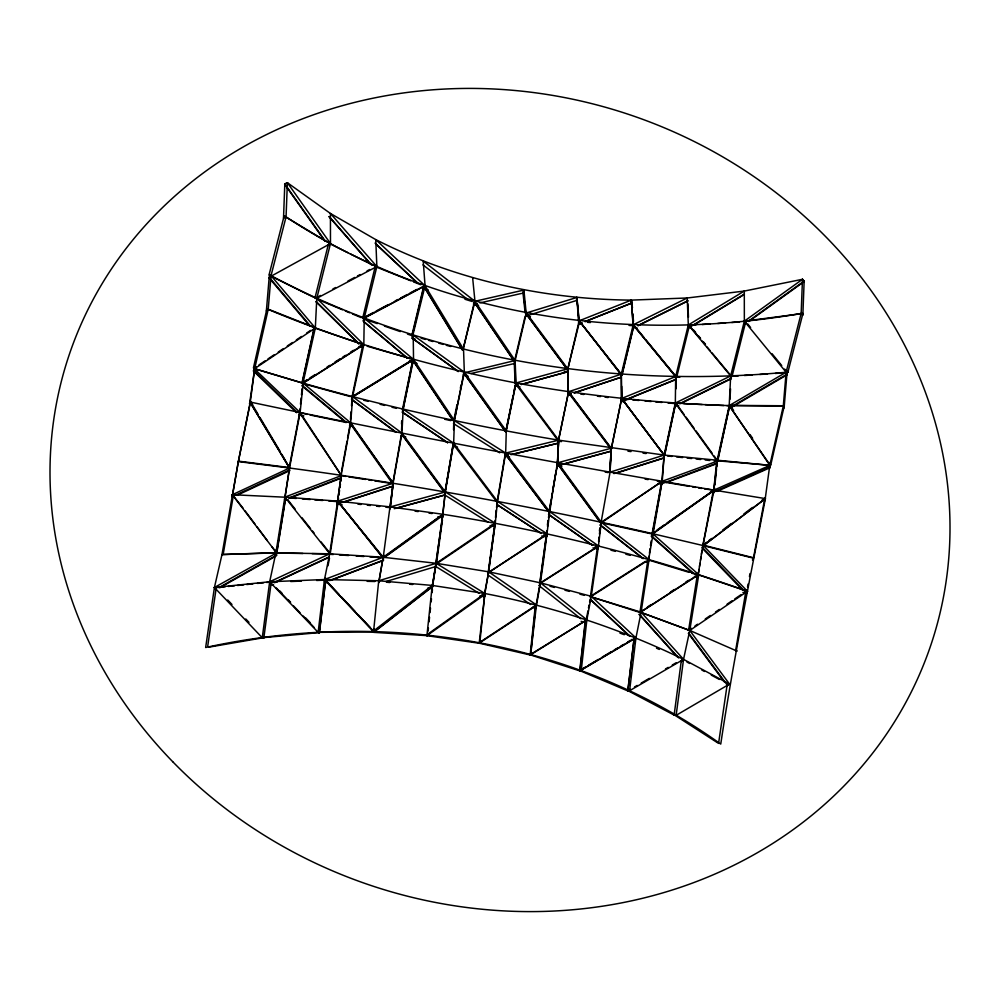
<?xml version="1.0" encoding="UTF-8"?>
<svg xmlns="http://www.w3.org/2000/svg" width="1000" height="1000" viewBox="0 0 1000 1000"><rect width="100%" height="100%" fill="white"/><g stroke="black" fill="none" stroke-linecap="round" stroke-linejoin="round"><path stroke-width="1.5" d="M362.55 344.212L362.5 347.337L363.825 344.688L364.225 318.15L376.863 266.55L375.75 239.6L330.425 213.463L287.375 182.712L284.812 183.975L283.512 218.137L286.062 216.875C436.325 316.288 625.462 344 801.162 313.45L802.913 313.5L787.875 372.312L786.125 372.25C610.037 388.5 427.875 359.25 271.025 275.675L269.075 274.812L284.113 216.012L286.062 216.875L271.025 275.675L268.2 309.413L254.688 368.638L250.287 402.025L238.337 461.587L221.988 554.55L214.412 587.487L205.65 647.513C381.012 609.087 573.438 638.387 720.75 744.087C733.075 661.85 749.613 580.288 765.387 498.6L764.862 498.038L753.438 558.162L752.438 559.987M676.2 388.725L675.675 376.538L633.2 324.812L631.337 300.113C542.975 299.363 454.7 279.675 375.75 239.6L425.075 285.8L463.537 349.263L464.325 372.2L453.725 423.675L453.525 429.7M378.675 582.85L383.15 557.275L442.938 514.275C546.5 530.638 648.688 556 747.45 591.287L746.45 593.112L702.387 547.438L703.4 545.625L765.387 498.6C592.837 470.438 420.938 438.237 249.9 401.975L289.525 468.025C411.475 484.375 532.663 506.3 652.638 533.638L698.763 574.688L689.762 630.475L683.538 659.362L676.137 715.325L674.125 715.075L627.575 690.487L629.587 690.738L683.538 659.362L729.513 684.062L727.138 685.713M427.575 588.175L432.163 588.575L442.938 514.275L390.337 506.9L337.6 501.163L284.887 497.1L275.887 552.875L269.662 581.763L262.262 637.725L319.713 632.575L318.137 632.337L269.662 581.763L214.412 587.487L215.425 589.587M432.163 588.575L436.2 563.3L495.262 523.25L497.488 501.388L505.662 453.075L506.287 430.938L516.05 382.975L515.1 360.5L474.963 301.275L423.212 261.1L425.075 285.8L412.4 337.1M312.638 326.725L266.95 308.7L253.425 367.925L300.125 412.512L341.262 475.288L337.6 501.163L383.125 558.062L393.162 483.237L350.725 422.887L303.163 383.175L253.75 368.462L256.325 366.737M390.312 507.688L390.337 506.9L445.312 491.95L495.262 523.25L488.137 574.938M442.65 515.225L442.938 514.275L384.363 557.175M561.838 466.562L557.225 465.725L558.638 440.15L516.05 382.975C431.238 366.825 347.912 342.675 268.2 309.413L266.95 308.7M710.438 492.113L713.487 492.625L716.513 463.288L729.2 405.6L730.662 375.913L744.35 321.163L802.475 279.3L801.162 313.45L802.85 315.212L804.15 281.05L802.475 279.3L744.3 291.062L687.2 297.987L633.2 324.812L621.325 374.162L621.663 398.45L610.837 451.312L557.388 465.838L558.638 440.15C472.525 425.838 387.137 407.038 303.163 383.175L301.975 382.95L314.15 327.788L315.325 328L302.4 385.65L346.4 422.388M515.475 383.95L516.05 382.975C586.4 395.925 657.7 403.425 729.2 405.6L770.238 465.35L664.15 455.087L558.638 440.15L557.388 465.838M286.062 216.875L287.375 182.712L284.613 184.262L325.025 241.312M729.725 405.175L717.738 460.962L662.175 481.275L662.038 484.162L664.15 455.087L675.275 403.075L730.662 375.913L738.238 375.913M664.025 457.975L664.15 455.087L621.663 398.45L675.675 376.538L688.312 324.95L687.2 297.987L631.337 300.113L579.175 320.812L567.625 369.825L526.25 313.975L523.913 290.05L474.963 301.275L474.263 302.213L513.525 360.15L474.338 302.162L474.963 301.275L472.65 277.925M770.238 465.35L717.025 460.763L716.9 463.65L666.375 482.537M525.675 313.888L526.375 312.95L567.75 368.8L568.4 394.862L571.325 393.875M568.4 394.862L567.75 368.8L516.05 382.975L515.712 384M525.475 316L526.375 312.95L576.862 297.462L579.175 320.812L621.325 374.162L621.175 377.287L574.263 392.9M249.9 401.975L289.525 468.025L289.425 470.037L232.25 496.725L232.35 494.712L289.525 468.025L281.913 454.4M258.375 414.8L250.525 401.6L238.337 461.587L232.25 496.725M730.013 399.237L730.525 388.85M688.775 324.75L688.9 327.75L688.312 324.95L744.3 291.062L744.35 321.163L786.125 372.25L787.262 374.688L730.325 408.038L730.475 405.075M401.538 424.062L401.688 421.062M401.538 430.112L402 421.138M351.15 424.862L392.7 483.95L393.162 483.237L392.713 486.087L337.163 504.025L337.6 501.163L393.162 483.237L392.938 483.988L401.95 433.125L403.175 409.188L413.537 359.425L413.2 335.138L411.8 335.588L407.488 334.087M609.6 472.15L611.312 448.212L568.55 391.737L621.325 374.162L622 375.138L633.875 325.788L633.2 324.812L633.25 327.837L631.337 300.113L632.463 307.688M609.913 472.188L611.312 448.212L557.863 462.738L557.312 463.638M558.45 464.712L600.975 523L610.075 472.15L611.312 448.212L611.388 449.038L568.55 391.737L568.288 392.713M342.075 504.725L337.425 504.212L337.6 501.163L338.162 501.7L330.138 554.325L333.275 554.525M390.5 507L393.162 483.237L390.138 506.95M275.238 550.163L277.087 552.638L221.988 554.55L275.887 552.875L329.663 553.8L383.15 557.275L379.062 580.875M435.988 566.35L436.2 563.3L383.15 557.275L324.487 579.525L269.662 581.763L270.225 584.375M350.45 419.525L351.025 411.825M351.5 405.662L351.962 399.5L363.825 344.688L316.788 298.312L314.975 297.913L328.288 244.638M658.525 483.575L661.587 484.113L664.15 455.087L610.075 472.15M375.05 269.012L376.863 266.55L330.425 213.463L330.475 243.575L269.188 277.262L266.363 311L268.2 309.413M714.262 460.975L717.288 461.3L713.6 492.075L769.388 467.175L783.3 405.988L786.125 372.25L801.162 313.45M730.325 408.038L729.2 405.6L786.125 372.25L786.912 374.237L784.1 407.975L783.3 405.988L729.2 405.6L729.987 407.587M681.787 661.425L683.538 659.362C620.562 628.737 553.6 606.763 484.862 593.513L427.088 634.637L426.987 635.688L479.762 643.325L479.862 642.275L536.45 604.963C545.638 557.863 548.162 509.762 557.863 462.738L601.287 522.25L649.05 559.562L641.112 612.188L635.938 637.925L629.587 690.738L627.875 690.938L579.55 670.537L586.213 666.587M431.375 587.212L373.5 632.15L378.725 580.763L432.238 585.425L426.925 635.612L484.762 594.562L484.862 593.513L436.2 563.3L378.725 580.763L324.487 579.525L318.137 632.337L374.25 631.888L324.487 579.525L329.663 553.8L337.6 501.163L338.075 501.688L328.775 500.975M571.287 395.15L568.25 394.762L568.55 391.737L558.375 441.112L561.487 441.6M622.075 399.012L621.663 398.45L621.375 401.475L621.325 374.162L621.775 375.1L633.663 325.75L633.2 324.812L634.188 325.538M490.062 525.538L494.675 526.337L495.075 520.487M495.513 517.6L496.112 510.288M496.538 507.4L497.488 501.388L453.65 443.2L403.175 409.188L402.388 409.825L412.438 361.575M479.762 643.325L484.862 593.513L432.238 585.425L373.125 631.325L373.663 632.35L427.625 635.675L427.088 634.637L426.925 635.612M299.525 413.45L300.012 408.812M300.487 404.175L301.125 398M301.45 394.913L302.087 388.738M428.1 631.062L428.425 627.987M429.075 621.838L429.55 617.212M430.037 612.6L430.513 607.987M431.163 601.838L431.488 598.763M432.125 592.612L432.45 589.538M584.388 621.425L530.163 655.013L535.138 607.337M479.862 595.913L484.375 596.613L484.862 593.513L479.188 643.25L479.862 642.275L479.137 643.175L530.575 655.075L535.562 607.4M714.575 488.05L714.1 492.688L714 490.112L770.75 464.988L784.275 405.763L731.712 405.387M714.9 484.963L716.5 469.525M716.812 466.438L717.025 460.763M442.863 514.412L445.312 491.95L453.65 443.2L454.425 420.613L413.537 359.425L364.225 318.15L362.575 318.188M546.825 530.862L546.2 536.812L547.15 533.812L497.488 501.388L496.763 504.438L541.2 533.45M547.463 524.913L547.938 520.45M547.062 530.913L546.438 536.875L541.8 535.95M547.537 526.45L548.175 520.5M548.488 517.525L549.525 511.488L505.662 453.075L454.425 420.613L453.562 421.438L456.975 404.8M373.5 632.15L373.837 629.087M373.125 631.325L373.963 632.175L374.3 629.113M494.725 524.237L495.262 523.25L495.025 524.275L435.913 564.25L436.2 563.3L488.675 571.825L540.413 582.837L591.275 596.3L635.938 637.925L579.725 670.888L585.15 621.862M649.013 556.225L648.175 562.325L662.175 481.275L600.737 522.612L601.287 522.25L598.462 545.925L591.275 596.3L586.862 619.788L530.013 654.775L579.975 670.95L585.4 621.912M579.975 670.95L581.263 670.35L586.862 619.788L540.413 582.837L539.5 583.475L598.462 545.925L549.525 511.488L548.975 512.4M284.6 499.65L289.525 468.025L238.337 461.587M319.262 632.913L325.438 581.6M325.575 581.613L319.4 632.925L318.137 632.337M599.438 531.025L599.788 528.075M598.55 541.487L599.087 537.05M599.438 534.087L600.138 528.175M633.925 639.6L627.75 690.913L629.587 690.738M634.038 639.625L627.875 690.938L630.45 689.338M567.625 369.825L579.062 323.4M579.05 321.825L579.175 320.812L621.775 375.1M390.075 508.975L390.337 506.9L390.55 507.713M384.538 557.388L443.088 515.288L442.938 514.275L442.537 517.388L437.9 516.737M525.15 312.938L523.013 293.1L523.913 290.05L523.513 293.175L525.65 313.012M582.312 324.062L579.225 323.837L576.862 297.462L578.725 323.9L579.175 320.812L620.6 374.05M252.587 404.562L249.562 403.925L254.688 368.638L315.325 328L316.788 298.312L330.475 243.575L287.375 182.712M761.975 500.062L764.987 500.562L769.788 465.213L729.2 405.6L730.175 405.375M271.075 583.5L263.825 637.962L262.262 637.725L214.412 587.487L277.087 552.638M681.3 660.625L674.125 715.075L676.137 715.325L729.513 684.062L689.762 630.475L688.3 629.8L690.863 628.05M494.513 525.75L488.137 572.812L547.15 533.812L546.438 536.875L543.763 535.175L546.438 536.875L547.15 533.812L546.4 534.688M494.825 525.8L488.438 572.863L488.675 571.825L536.45 604.963L530.575 655.075M337.163 504.025L341.188 475.25L340.825 481.2M338.512 497.962L337.675 504.062L337.6 501.163L383.35 558.1L383.787 555.037M338.938 494.913L339.562 490.35M339.988 487.3L340.412 484.25M435.913 564.25L442.438 516.763M436.55 562.775L442.45 519.875M596.425 547.612L539.663 583.713L546.188 536.213M546.35 536.25L539.587 585.862M649.438 553.175L650.075 548.6M650.487 545.55L651.125 540.975M644.925 561.613L647.9 562.413L649.05 559.562L590.363 596.938L597.312 548.088M576.862 297.462L576.413 300.55L525.938 316.038L526.375 312.95L514.9 361.562L515.1 360.5L463.475 373.025M207.763 645.85L216.075 588.9M718.8 741.862L727.125 684.925M591.575 597.025L639.938 612.45L647.887 559.812L649.05 559.562L647.7 562.163M508.075 455.438L505.05 456.175L505.662 453.075L505.275 454.012L548.2 511.188L505.2 454.062L505.662 453.075L558.638 440.15L558.488 441.138L516.638 385.25M611.15 449.2L621.663 398.45L621.688 401.312L624.75 401.587M284.837 498.125L289.525 468.025L300.125 412.512L303.163 383.175L363.825 344.688L362.638 344.462M699.025 569.462L697.812 577.112L702.875 545.05L706.587 542.225M699.513 566.4L700 563.337M700.487 560.275L700.975 557.212M701.462 554.163L701.95 551.1M432.075 586.4L432.238 585.425L432.775 586.462M484.7 594.487L484.862 593.513L483.975 596.55L488.675 571.825L488.075 572.737L545.312 535.638M223.188 554.312L233.538 494.475L232.35 494.712L276.625 553.013L285.138 500.25M276.45 555.487L275.887 552.875L276.8 553.038L285.562 498.775M524.975 316.863L514.4 361.438L515.1 360.5L515.413 383.1M519.987 386.812L515.487 386.062L516.05 382.975L515.788 383.95M530.462 316.712L525.938 316.038L526.375 312.95L526.175 314.025L567.55 369.875L567.75 368.8L567.888 391.763M654.587 531.788L652.075 533.562L703.4 545.625L747.45 591.287L689.762 630.475L688.587 630.3L697.163 576M350.65 423.338L352.7 396.7L413.537 359.425L412.488 362.325L416.975 363.45M393.162 483.237L351.538 424.6M497.3 500.875L504.95 455.575M402.413 435.3L444.85 492.875L452.925 445.637L444.95 492.9L445.312 491.95L401.95 433.125L352.7 396.7L351.675 396.938L411.188 360.475M549.225 510.875L551.05 500.213M551.575 497.163L552.1 494.113M552.612 491.062L556 471.262M556.525 468.212L557.05 465.163M549.4 510.9L557.212 465.2M481.688 594.987L484.375 596.613L484.862 593.513M392.7 483.95L401.225 435.363M484.325 596.625L488.675 571.825L487.788 574.862L530.588 604.513M536.413 603.575L539.325 587.337M515.487 386.062L518.45 385.25L515.538 386.1L516.05 382.975L515.25 386.05M567.75 368.8L567.188 371.887L521.45 384.475M567.987 394.825L568.55 391.737L568.387 392.725L610.225 447.975M746.45 593.112L746.988 590.1M747.537 587.087L748.075 584.075M749.438 576.55L749.987 573.538M341.562 471.138L347.013 441.225M347.562 438.225L350.012 424.762M712.55 491.425L652.438 534.075L661.712 483.2M586.562 618.237L587.938 610.9M588.488 607.962L589.05 605.025M589.6 602.087L590.15 599.15M442.938 514.275L442.35 517.35L445.312 491.95L444.85 492.875M491.987 524.7L494.675 526.337L495.262 523.25L494.975 524.2M289.137 467.975L299.738 412.463L299.375 414.988L303.837 415.9M713.15 491.525L702.837 545.538L753.438 558.162M702.438 548.038L714 490.112L667.1 522.9M325.55 577.9L324.637 582.438L324.487 579.525L325.75 580.1L316.613 580.475M327.975 565.788L329.5 558.225M764.987 500.562L765.387 498.6L703.312 545.625M428.113 289.975L423.713 288.6L425.075 285.8L424.062 286.375L412.188 335.712L413.2 335.138L464.325 372.2L506.287 430.938L505.8 431.863L464.725 374.363L505.725 431.912L513.038 395.938M513.65 392.938L515.175 385.45M515.413 385.5L505.725 431.912M713.487 492.625L714 490.112L652.075 534L661.625 481.637L662.175 481.275L661.663 483.8L716.513 463.288M460.375 388.15L461 385.125M463.225 376.138L453.675 423.688L499.712 452.812M568.088 394.237L558.3 441.175M494.613 526.35L495.262 523.25L494.487 526.325M661.587 484.113L661.975 481.712M412.6 361.613L402.463 412.163L447.75 442.688M610.675 451.2L557.225 465.725L557.863 462.738L557.537 463.475M675.2 405.1L663.838 458.125L615.612 473.338M623 400.238L664.562 455.65L675.35 405.125M512.625 454.338L558.025 443.25L558.638 440.15M557.2 465.8L557.863 462.738L557.475 463.675M361.613 345.8L302.275 383.45L303.163 383.175L302.225 383L314.387 327.837L315.325 328L313.738 330.238M717.487 460.913L729.663 405.737M457.537 447.137L452.95 446.262L453.65 443.2L453.188 444.113M435.962 564.325L436.2 563.3L436.35 564.312M473.975 303.663L462.912 350.163L474.963 301.275L473.475 304.113M411.8 335.588L423.688 286.25L425.075 285.8L423.263 288.25M452.925 446.175L453.65 443.2L453.212 444.188L496.188 501.087M504.925 456.15L505.662 453.075L505.238 454.075M423.1 288.325L425.075 285.8L364.225 318.15L362.663 318.212L374.837 268.113M675.987 403.275L675.275 403.075L675.288 405.95L675.675 376.538L676.663 377.262L689.388 325.675L688.312 324.95L689.475 327.325L744.125 294.25M732.075 376.312L745.4 323.05M515.125 383.05L514.3 363.562L515.1 360.5L514.475 361.388M600.5 525.212L601.287 522.25L600.737 523.162M532.537 607.337L535.575 608.013L536.45 604.963L535.3 605.788M514.25 363.525L515.1 360.5M535.575 608.013L536.45 604.963L535.175 607.85M402.587 411.2L403.175 409.188M453.537 423.638L454.425 420.613L453.8 421.287M452.762 446.225L453.65 443.2L453.288 444.137M401.725 433.888L401.95 433.125L401.488 433.837M473.6 304.075L474.963 301.275L474.05 304.312L478.587 305.35M523.013 293.1L523.913 290.05M349.975 425.363L350.288 423.275M662.175 481.275L601.013 523L601.287 522.25L600.413 525.025L643.275 558.5M651.75 536.4L652.075 533.562M474.963 301.275L474 304.275L477.025 303.637M592.987 547.85L597.513 548.925L598.462 545.925L597.525 546.55L598.462 545.925L597.675 548.888L595.163 547.112M463.275 375.1L464.325 372.2L463.762 373.162M497.125 502.325L497.488 501.388L496.712 504.45L539.85 532.612M601.013 523L601.287 522.25M249.562 403.925L250.525 401.6M299.4 414.412L300.125 412.512L307.125 414.425M539.288 585.688L540.413 582.837L539.663 583.713M585.737 622.638L586.862 619.788L585.325 620.325M692.788 573.2L651.275 536.25L652.638 533.638L651.675 536.062L693.2 573M597.312 548.787L598.462 545.925L597.712 546.8M463.537 374.162L464.325 372.2L463.525 375.262L468.088 376.213M539.562 584.763L540.413 582.837M351.525 399.387L362.788 344.925L363.825 344.688L362.225 346.912M349.538 425.575L350.725 422.887L341.112 475.7L284.887 497.1L284.962 500L288.062 500.238M401.488 434.05L401.95 433.125M463.837 373.113L464.325 372.2L463.475 375.225L466.512 374.575M546.613 534.788L547.15 533.812L546.562 534.712M634.5 640.475L635.938 637.925L634.1 638.088M254.688 368.638L253.325 370.938L296.55 412.675M585.2 622.413L586.862 619.788L585.575 620.375M350.262 423.6L350.725 422.887L349.988 425.688L353 426.287M697.188 576.888L698.763 574.688L697.412 574.487M688.3 629.8L737.1 651.125L735.638 650.45L745.987 590.612L747.45 591.287L745.875 593.488L742.925 592.475M361.925 347.088L363.825 344.688L362.938 344.963M633.9 640.138L635.938 637.925L634.225 638.112M681.5 661.575L683.538 659.362L641.112 612.188L590.1 596.562L645.263 561.487M412.912 360.1L413.537 359.425L367.175 346.225M412.675 360.25L413.537 359.425L412.225 362.075L409.3 361.213M374.462 268.65L376.863 266.55L375.213 266.6M328.25 245.512L330.475 243.575L327.912 244.825M374.637 268.5L376.863 266.55L375.3 266.625L410.75 280.775M313.488 329.588L315.325 328L271.025 275.675L269.212 275.262L313.587 297.225M271.025 275.675L268.8 277.587L310.075 326.35M313.1 329.913L315.325 328L314.075 327.287M412.75 360.062L413.537 359.425L412 362.163L409.65 360.188M373.663 632.35L431.538 587.413M709.075 540.35L711.55 538.475M722.712 530.013L731.388 523.425M743.787 514.025L752.463 507.438M530.163 655.013L531.3 654.188L530.013 654.775M585.712 620.612L586.862 619.788L585.588 622.663L581.138 621.362M748.55 321.1L804.15 281.05M748.75 321.475L804.338 281.425L802.475 279.3M657.087 530L664.6 524.675M681.162 661L683.538 659.362L681.7 659.525M688.587 630.3L691.15 628.562M695 625.95L697.562 624.212M705.25 618.987L710.375 615.5M715.512 612.013L719.35 609.412M727.05 604.188L732.175 600.7M734.737 598.962L741.15 594.6M590.337 596.938L591.275 596.3M648.112 560.188L649.05 559.562L647.975 559.837L688.913 572.3M258.9 365L265.363 360.688M267.938 358.95L274.387 354.637M278.263 352.038L283.425 348.587M287.288 345.988L292.45 342.525M296.325 339.938L301.488 336.475M306.65 333.025L310.512 330.425M727.35 683.388L729.513 684.062L727.5 685.4L688.675 633.062M479.137 643.175L534.487 606.788M639.75 611.987L689.762 630.475L639.75 611.987L642.312 610.325M647.438 606.987L651.287 604.487M670.5 591.987L674.35 589.487M685.875 581.987L688.438 580.325M747.45 591.287L697.588 574.525L698.763 574.688L640.025 612.463L696.4 575.8M301.975 382.95L307.25 379.6M309.887 377.925L315.163 374.575M327.038 367.05L329.675 365.375M334.95 362.025L340.225 358.688M342.863 357.013L345.5 355.337M350.775 351.987L353.413 350.312M358.688 346.975L361.325 345.3M411.425 360.875L351.912 397.337L352.7 396.7L351.675 399.6L396 432.388M693.65 325.138L744.312 294.475M588.875 665L598.212 659.475M602.212 657.1L611.55 651.562M614.225 649.975L618.225 647.613M620.887 646.025L623.55 644.438M627.562 642.075L630.225 640.487M579.725 670.888L633.062 639.263M731.312 406.812L786.912 374.237M634.487 686.988L637.188 685.413M641.237 683.062L649.325 678.35M665.512 668.938L668.213 667.375M672.262 665.025L676.312 662.663M425.075 285.8L423.85 286.5L462.312 349.975L463.537 349.263L462.537 349.837L424.062 286.375M219.438 587.325L276.913 554.975M219.725 587.762L275.85 556.15M327.725 245.113L330.475 243.575M362.663 318.212L373.475 312.462M376.188 311.025L388.35 304.562M395.112 300.963L397.812 299.525M400.525 298.087L407.287 294.488M409.988 293.05L416.75 289.462M422.337 286.962L362.837 318.6L364.225 318.15M320.6 295.475L315.138 298.363L316.788 298.312L376.863 266.55M332.887 288.975L335.625 287.525M347.9 281.038L354.738 277.425M357.463 275.975L360.188 274.538M367.025 270.925L369.75 269.488M637.95 325.55L687.788 300.8M638.125 325.688L687.962 300.925M679.8 403.587L731.038 378.462L730.662 375.913L688.312 324.95L695.95 324.925M681.475 403.188L731.325 378.738L730.662 375.913L731.737 376.65L712.038 352.938M236.912 495.363L289.9 470.625M274.413 582.425L328.825 557.062M274.662 582.688L329.075 557.312M716.888 491.438L769.887 467.788L769.788 465.213M625.95 399.588L675.688 379.412L675.675 376.538L679.8 377.238M664.562 455.65L621.663 398.45L621.912 401.475L675.913 379.575L675.675 376.538L676.35 377.512L633.875 325.788M579.225 323.837L582.125 322.688M585.025 321.538L631.388 303.137M585.15 321.613L631.525 303.212L631.337 300.113M288.925 497.975L340.887 477.8L341.188 475.25L300.538 414.2M289.288 498.312L341.25 478.15M330.363 580.262L383.288 560.188L383.15 557.275L383.7 557.812L339.137 502.9M330.562 580.425L383.5 560.35L383.15 557.275L383.35 558.1M634.4 638.462L635.938 637.925L634.288 640.55L631.4 639.475M568.25 394.762L571.188 393.787M574.113 392.812L621.038 377.188M337.425 504.212L340.35 503.275M343.263 502.325L392.975 486.287M613.875 473.6L663.575 457.925M385.875 581.575L436.125 566.438M521.4 384.45L567.188 371.887L564.237 371.45M394.237 508.7L444.762 494.963L488.1 522.212M395.887 508.4L444.913 495.062L445.312 491.95L445.087 492.713L402.65 435.138M697.675 574.963L698.763 574.688L697.4 577.3L694.475 576.413M508.025 455.412L505 456.15L505.662 453.075L504.975 456.138L509.613 457M511.05 454.675L557.975 443.225M470.938 373.512L514.3 363.562M783.3 405.988L784.275 405.763M479.938 302.913L521.525 293.438M639.938 612.45L641.112 612.188M209.062 647.125L264.15 637.6L262.262 637.725M802.913 313.5L744.35 321.163L745.512 323.55M579.55 670.537L581.263 670.35M713.9 490.112L704.65 488.975M217.55 587.562L225.225 586.763M228.3 586.45L234.438 585.812M237.512 585.487L243.65 584.862M246.713 584.538L252.862 583.9M257.462 583.425L263.6 582.788M266.675 582.475L269.738 582.15M702.188 324.513L709.963 323.988M717.75 323.462L725.537 322.938M731.762 322.512L739.538 321.987M744.4 375.5L752.1 375M759.8 374.487L767.513 373.975M775.212 373.462L782.913 372.962M216.3 587.362L214.412 587.487L215.712 590.013M277.025 582.087L269.662 581.763L270.475 584.637L273.525 584.513M290.725 581.525L301.388 581.1M636.862 327.625L633.8 327.625L633.2 324.812L633.975 327.75M276.8 553.038L302.913 553.488M312.137 553.65L330.575 553.962L321.05 541.9M329.975 580.487L325.325 580.375L324.487 579.525L324.837 582.587L327.938 582.663M367.163 581.325L374.913 581.512M232.725 497.312L232.35 494.712L285.625 497.238L284.887 497.1L285.262 499.688M677.525 403.35L680.6 403.488M683.688 403.638L702.175 404.5M705.263 404.637L723.75 405.513M726.825 405.65L729.912 405.8M678.725 405.775L675.65 405.625L675.275 403.075L717.288 461.3M339.387 554.925L348.562 555.525M356.2 556.025L363.837 556.525M369.95 556.912L379.125 557.513M587.35 322.312L590.438 322.55M629.025 325.412L633.663 325.75M290.025 497.975L296.225 498.462M302.425 498.938L310.175 499.538M314.825 499.9L322.575 500.487M766.787 467.525L769.887 467.788M623.6 399.137L628.2 399.538M632.788 399.938L638.925 400.462M645.05 400.988L651.175 401.525M655.763 401.925L661.888 402.45M668.012 402.975L674.137 403.512M386.737 582.25L389.8 582.513M409.675 584.25L412.725 584.513M667.438 455.95L671.963 456.438M676.5 456.925L682.537 457.575M687.075 458.05L691.6 458.537M696.137 459.025L700.662 459.513M705.2 460L709.725 460.487M357.975 504.175L361.075 504.513M367.287 505.188L370.387 505.525M376.587 506.2L379.688 506.538M385.887 507.212L389 507.55M727.475 683.812L729.513 684.062M238.575 461.175L289.762 467.6M580.763 394.1L583.8 394.487M597.463 396.213L600.487 396.587M605.05 397.163L608.088 397.55M627.962 451.2L630.988 451.587M643.062 453.162L646.087 453.55M415.062 511.163L418.162 511.587M428.988 513.112L432.088 513.538M342.638 475.938L345.688 476.4M348.75 476.875L365.562 479.462M368.625 479.925L371.688 480.4M374.738 480.863L391.55 483.45M663.5 481.975L689.412 486.388M692.463 486.9L695.512 487.425M698.562 487.938L701.6 488.462M645.037 479.075L648.1 479.613M657.288 481.225L661.888 482.025M605.15 472.062L608.225 472.612M505.275 454.012L508.35 454.575M270.963 584.288L269.662 581.763L329.663 553.8L330.225 554.325L284.887 497.1L285.8 497.262M330.575 553.962L329.663 553.8L330.138 554.325M232.35 494.712L243.263 508.462M401.225 436.1L405.788 436.987M310.1 415.025L345.825 422.35M602.25 522.95L650.575 533.663M444.75 419.275L450.788 420.613M363.787 400.275L368.25 401.375M380.125 404.312L384.575 405.412M392 407.25L396.45 408.35M702.875 545.05L752.913 557.6M549.975 586.25L554.462 587.438M564.938 590.212L569.425 591.4M579.888 594.163L584.388 595.35M610.913 550.163L615.375 551.362M625.8 554.175L630.262 555.375M303.775 383.862L350.312 396.562M421.075 338.212L425.513 339.45M428.475 340.288L432.925 341.525M438.837 343.188L443.288 344.438M446.25 345.275L450.688 346.512M414.963 338.913L412 338.075L458.15 371.525M745.763 321.575L744.35 321.163L746.225 323.3M786.125 372.25L787.537 372.65L784.625 369.087M253.75 368.462L302.225 383M691.825 573.188L696.213 574.525M464.938 299.25L472.275 301.525M676.137 715.325L673.962 714.65L718.575 743.413M314.15 327.788L361.175 343.95M364.275 319.1L377.238 323.6M384.438 326.1L400.288 331.587M619.963 633.125L624.3 634.725M413.587 281.9L420.675 284.738M316.575 298.962L342.45 309.775M345.325 310.975L349.637 312.787M352.512 313.988L361.138 317.587M656.5 648.175L659.3 649.438M330.025 243.837L347.75 252.625M350.487 253.975L373.675 265.462M325.613 580.1L324.487 579.525L325.3 582.4M686.912 662.013L689.613 663.462M701.787 670L704.488 671.462M711.25 675.088L719.362 679.45M284.113 216.012L327.212 241.925M479.113 593.337L435.662 566.413L436.2 563.3L431.75 588.525L432.238 585.425L432.6 586.25M402.3 412.212L447.587 442.738M592.65 545.35L548.725 514.45L549.525 511.488L548.562 514.487L592.487 545.388M595 547.163L597.513 548.925M412.15 338.038L458.288 371.488M689.287 325.662L688.312 324.95L689.663 327.562M351.962 399.5L396.287 432.287M422.962 264.887L467.438 299.3M600.138 525.112L643 558.587M539.15 585.725L580.85 618.75M362.912 320.8L407.525 358.15M363.862 321.863L407.3 358.225M301.975 385.863L345.975 422.6M590.95 599.9L630.037 636.312M590.737 599.963L629.812 636.388M375.062 243.113L417.663 283.012M376.025 244.225L417.5 283.075M253.95 370.538L297.175 412.275M316.288 301.625L358.95 343.688M315.988 301.8L358.65 343.85M379.562 581.613L378.725 580.763L379.1 581.587M702.9 548.925L742.65 590.138M279.85 590.975L282.013 593.225M288.475 599.975L290.625 602.225M305.7 617.962L310.012 622.45M276.312 587.962L290.312 602.575M293.55 605.938L300.012 612.688M303.238 616.062L314.012 627.3M227.712 600L231.975 604.462M245.787 618.975L248.988 622.325M327.725 582.35L339.363 594.738M341.475 596.987L355.225 611.625M358.387 615L370.025 627.388M326.375 581.512L373.963 632.175M639.35 614.25L678.688 657.975M639.075 614.412L677.362 656.975M329.2 216.562L371.6 265.038M329.025 216.713L370.425 264.037M269.188 277.262L310.462 326.025M693.675 330.087L695.638 332.463M698.6 336.012L700.562 338.387M703.512 341.95L705.487 344.312M689.388 325.675L700.212 338.713M702.188 341.087L705.138 344.637M707.113 347.013L710.062 350.575M636.163 327.938L644.062 337.562M646.038 339.963L676.663 377.262M785.938 369.925L787.875 372.312M747.7 323.95L750.612 327.512M771.988 353.65L781.712 365.525M287.712 499.675L295.325 509.325M302 517.775L310.562 528.625M312.475 531.038L314.375 533.45M245.125 510.938L255.312 524.55M257.162 527.025L267.35 540.638M271.988 546.825L276.625 553.013M688.312 633.362L724.362 681.975M558.212 464.875L599.837 521.912M676.888 404.525L684.15 414.562M685.962 417.062L694.137 428.35M695.95 430.863L712.3 453.438M714.112 455.95L717.738 460.962M675.938 405.9L675.275 403.075L675.675 403.638M284.812 183.975L325.225 241.025M731.9 407.912L733.625 410.45M750.037 434.55L752.625 438.35M769.025 462.45L770.75 464.988M413.762 361.375L452.95 420.012M413.537 361.525L452.713 420.163M259.95 417.45L280.35 451.763M621.325 374.162L621.562 375.262M383.15 557.275L383.288 558.288M632.925 313.863L633.5 321.575M687.913 303.788L688.475 317.262M621.688 386.3L621.912 401.475M445.312 491.95L444.725 495.037L445.312 491.95M271.275 581.987L269.662 581.763L271.238 581.987M172.688 761.675A454.613 406.5 18.5 0 0 931.112 644.3A454.613 406.5 18.5 0 0 396.2 94.025A454.613 406.5 18.5 0 0 172.688 761.675"/></g></svg>
